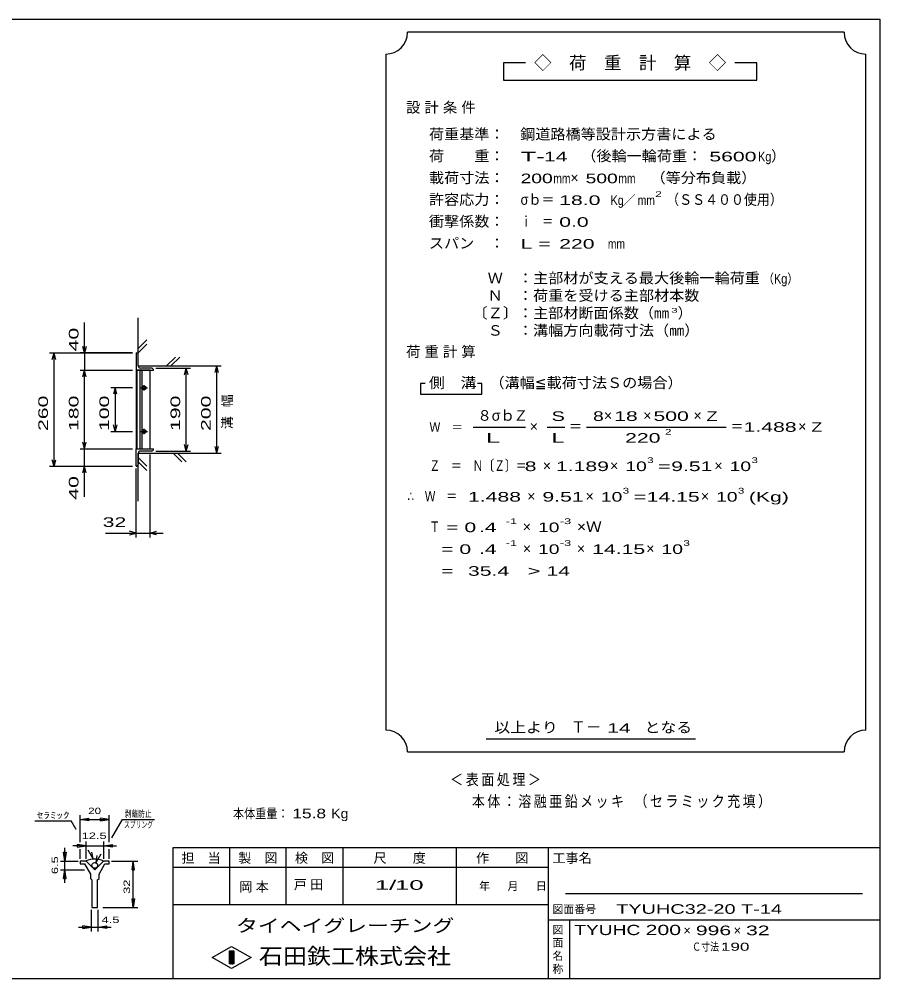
# Model space of a CAD drawing. Units: millimetres, scale not verified. Extents: x -1820 to 1724, y -1285 to 1059.
# Drawn here: x -248 to 1724, y -1141 to 1059 of the extents above; entities that cross this region are included whole.
import ezdxf
from ezdxf.enums import TextEntityAlignment as Align

# ---------------------------------------------------------------- set-up
doc = ezdxf.new("R2010")
doc.units = ezdxf.units.MM
doc.header["$LTSCALE"] = 10
for name, color, linetype, lineweight in [('0_2', 150, 'Continuous', 25), ('16', 3, 'Continuous', 25), ('22', 2, 'Continuous', 25), ('32', 4, 'Continuous', 25)]:
    doc.layers.add(name, color=color, linetype=linetype, lineweight=lineweight)
doc.styles.add('ベクトル', font='')
doc.styles.get('ベクトル').set_extended_font_data('ベクトル')

msp = doc.modelspace()

# ---------------------------------------------------------------- linework, layer by layer
at = {"layer": '0_2'}
for p, q in [((-1736, 1059), (1724, 1059)), ((1724, 1059), (1724, -1141)), ((1724, -841), (104, -841)), ((104, -841), (104, -1141)), ((234, -841), (234, -971)), ((364, -971), (364, -841)), ((494, -841), (494, -971)), ((754, -971), (754, -841)), ((964, -841), (964, -1141)), ((964, -886), (104, -886)), ((1684, -946), (1004, -946)), ((104, -971), (964, -971)), ((964, -1006), (1724, -1006)), ((1014, -1141), (1014, -1006)), ((194, -1092), (239, -1067)), ((234, -1077), (244, -1077)), ((234, -1107), (234, -1077)), ((234, -1077), (236, -1077)), ((236, -1077), (236, -1107)), ((238, -1107), (238, -1077)), ((238, -1077), (240, -1077)), ((239, -1067), (284, -1092)), ((240, -1077), (240, -1107)), ((242, -1107), (242, -1077)), ((242, -1077), (244, -1077)), ((244, -1077), (244, -1107)), ((244, -1077), (244, -1107)), ((239, -1117), (194, -1092)), ((284, -1092), (239, -1117)), ((244, -1107), (234, -1107)), ((236, -1107), (238, -1107)), ((240, -1107), (242, -1107)), ((1724, -1141), (-1736, -1141))]:
    msp.add_line(p, q, dxfattribs=at)
at = {"layer": '16'}
for p, q in [((20, 294), (20, 254)), ((25, 264), (25, 289)), ((20, 254), (60, 254)), ((20, 254), (20, 74)), ((52, 254), (20, 254)), ((22, 254), (22, 74)), ((29, 74), (29, 254)), ((55, 259), (30, 259)), ((33, 254), (33, 74)), ((52, 74), (52, 254)), ((38, 220), (38, 208)), ((30, 214), (46, 214)), ((40, 217), (36, 217)), ((36, 211), (40, 211)), ((30, 114), (46, 114)), ((40, 117), (36, 117)), ((36, 111), (40, 111)), ((38, 120), (38, 108)), ((20, 74), (60, 74)), ((20, 34), (20, 74)), ((20, 74), (52, 74)), ((55, 69), (30, 69)), ((25, 64), (25, 39))]:
    msp.add_line(p, q, dxfattribs=at)
for centre, radius, start, end in [((20, 289), 5, 0, 90), ((30, 264), 5, 180, 270), ((55, 254), 5, 0, 90), ((36, 214), 3, 90, 270), ((38, 214), 4, 46.6, 133.4), ((38, 214), 4, 226.6, 313.4), ((40, 214), 3, 270, 90), ((36, 114), 3, 90, 270), ((38, 114), 4, 46.6, 133.4), ((38, 114), 4, 226.6, 313.4), ((40, 114), 3, 270, 90), ((30, 64), 5, 90, 180), ((55, 74), 5, 270, 0), ((20, 39), 5, 270, 0)]:
    msp.add_arc(centre, radius, start, end, dxfattribs=at)
at = {"layer": '22', "color": 4}
for p, q in [((1642, 1029), (642, 1029)), ((592, 979), (592, -571)), ((1692, -571), (1692, 979)), ((912, 959), (862, 959)), ((862, 959), (862, 919)), ((1442, 959), (1392, 959)), ((1442, 919), (1442, 959)), ((862, 919), (1442, 919)), ((25, 264), (25, 374)), ((-98, 294), (-98, 364)), ((-98, 294), (-102, 309)), ((-94, 309), (-98, 294)), ((25, 304), (45, 324)), ((25, 294), (45, 314)), ((-178, 294), (12, 294)), ((-172, 279), (-168, 294)), ((-164, 279), (-168, 294)), ((-168, 34), (-168, 294)), ((12, 294), (-108, 294)), ((-98, 294), (-98, 254)), ((25, 264), (215, 264)), ((90, 264), (110, 284)), ((100, 264), (120, 284)), ((201, 249), (205, 264)), ((209, 249), (205, 264)), ((205, 64), (205, 264)), ((-108, 254), (12, 254)), ((-102, 239), (-98, 254)), ((-94, 239), (-98, 254)), ((-98, 74), (-98, 254)), ((65, 259), (145, 259)), ((131, 244), (135, 259)), ((139, 244), (135, 259)), ((135, 69), (135, 259)), ((682, 224), (672, 224)), ((672, 224), (672, 199)), ((812, 224), (802, 224)), ((812, 199), (812, 224)), ((12, 214), (-38, 214)), ((-28, 214), (-32, 199)), ((-24, 199), (-28, 214)), ((-28, 214), (-28, 114)), ((672, 199), (812, 199)), ((-38, 114), (12, 114)), ((-28, 114), (-32, 129)), ((-24, 129), (-28, 114)), ((792, 124), (912, 124)), ((962, 124), (1002, 124)), ((1052, 124), (1372, 124)), ((-98, 74), (-102, 89)), ((-98, 74), (-94, 89)), ((-108, 74), (12, 74)), ((-98, 34), (-98, 74)), ((65, 69), (145, 69)), ((135, 69), (131, 84)), ((135, 69), (139, 84)), ((205, 64), (201, 79)), ((205, 64), (209, 79)), ((-168, 34), (-172, 49)), ((-168, 34), (-164, 49)), ((25, 64), (215, 64)), ((25, -46), (25, 64)), ((45, 34), (25, 54)), ((45, 24), (25, 44)), ((52, -129), (52, 61)), ((125, 44), (105, 64)), ((135, 44), (115, 64)), ((-178, 34), (12, 34)), ((-108, 34), (12, 34)), ((-102, 19), (-98, 34)), ((-94, 19), (-98, 34)), ((-98, -36), (-98, 34)), ((20, -129), (20, 29)), ((-50, -119), (20, -119)), ((20, -119), (5, -115)), ((5, -123), (20, -119)), ((20, -119), (52, -119)), ((52, -119), (67, -115)), ((67, -123), (52, -119)), ((52, -119), (82, -119)), ((822, -591), (1302, -591)), ((642, -621), (1642, -621))]:
    msp.add_line(p, q, dxfattribs=at)
for centre, start, end in [((592, 1029), 270, 0), ((1692, 1029), 180, 270), ((592, -621), 0, 90), ((1692, -621), 90, 180)]:
    msp.add_arc(centre, 50, start, end, dxfattribs=at)
at = {"layer": '32'}
for p, q in [((-108, -828), (-108, -766)), ((-41.33, -828), (-41.33, -766)), ((-212.33, -779), (-129, -779)), ((-117.33, -799), (-129, -779)), ((-108, -776), (-88, -773)), ((-88, -779), (-108, -776)), ((-108, -776), (-41.33, -776)), ((-88, -779), (-88, -773)), ((-41.33, -776), (-61.33, -773)), ((-61.33, -779), (-61.33, -773)), ((-61.33, -779), (-41.33, -776)), ((-35.33, -817.67), (-11, -775.67)), ((-11, -775.67), (62.34, -775.67)), ((-94.67, -836), (-124.67, -836)), ((-94.67, -836), (-114.67, -833)), ((-114.67, -833), (-114.67, -839)), ((-114.67, -839), (-94.67, -836)), ((-94.67, -866), (-94.67, -826)), ((-94.67, -836), (-54.67, -836)), ((-54.67, -826), (-54.67, -866)), ((-54.67, -836), (-34.67, -833)), ((-34.67, -839), (-54.67, -836)), ((-54.67, -836), (-24.67, -836)), ((-34.67, -833), (-34.67, -839)), ((-143, -871), (-146, -851)), ((-146, -851), (-140, -851)), ((-143, -871), (-143, -841)), ((-140, -851), (-143, -871)), ((-108, -866), (-108, -844)), ((-78, -866), (-89.67, -846)), ((-78, -866), (-81.67, -850.33)), ((-71.33, -874.33), (-60, -854.33)), ((-41.33, -866), (-41.33, -844)), ((-153, -871), (-113, -871)), ((-143, -891), (-143, -871)), ((-108, -871), (-108, -877.67)), ((-94.67, -871), (-108, -871)), ((-108, -877.67), (-98, -877.67)), ((-98, -877.67), (-84.67, -901)), ((-74.67, -891), (-94.67, -871)), ((-54.67, -871), (-74.67, -891)), ((-71.33, -874.33), (-69, -858.33)), ((-64.67, -901), (-51.33, -877.67)), ((-41.33, -871), (-54.67, -871)), ((-51.33, -877.67), (-41.33, -877.67)), ((-41.33, -877.67), (-41.33, -871)), ((-36.33, -871), (23.67, -871)), ((10.67, -891), (13.67, -871)), ((16.67, -891), (13.67, -871)), ((13.67, -977.67), (13.67, -871)), ((-153, -891), (-98, -891)), ((-146, -911), (-143, -891)), ((-140, -911), (-143, -891)), ((-143, -921), (-143, -891)), ((-84.67, -901), (-84.67, -911)), ((-64.67, -911), (-64.67, -901)), ((10.67, -891), (16.67, -891)), ((-146, -911), (-140, -911)), ((-84.67, -911), (-81.33, -914.33)), ((-81.33, -914.33), (-81.33, -977.67)), ((-68, -914.33), (-64.67, -911)), ((-68, -977.67), (-68, -914.33)), ((13.67, -977.67), (10.67, -957.67)), ((10.67, -957.67), (16.67, -957.67)), ((16.67, -957.67), (13.67, -977.67)), ((-82.17, -1032.67), (-82.17, -982.67)), ((-81.33, -977.67), (-68, -977.67)), ((-67.17, -1032.67), (-67.17, -982.67)), ((-56.33, -977.67), (23.67, -977.67)), ((-112.17, -1022.67), (-82.17, -1022.67)), ((-82.17, -1022.67), (-102.17, -1019.67)), ((-102.17, -1025.67), (-102.17, -1019.67)), ((-102.17, -1025.67), (-82.17, -1022.67)), ((-82.17, -1022.67), (-67.17, -1022.67)), ((-67.17, -1022.67), (-47.17, -1019.67)), ((-47.17, -1025.67), (-67.17, -1022.67)), ((-67.17, -1022.67), (-37.17, -1022.67)), ((-47.17, -1025.67), (-47.17, -1019.67))]:
    msp.add_line(p, q, dxfattribs=at)
msp.add_circle((-74.67, -881), 6.67, dxfattribs=at)
msp.add_arc((-75, -916.68), 50, 66, 113, dxfattribs=at)

# ---------------------------------------------------------------- texts
at = {"layer": '0_2', "style": 'ベクトル'}
for s, height, p in [('担\u3000当', 21.99, (124, -864)), ('製\u3000図', 21.99, (254, -864)), ('検\u3000図', 21.99, (384, -864)), ('尺\u3000\u3000度', 21.99, (564, -864)), ('作\u3000\u3000図', 21.99, (799, -864)), ('工事名', 21.99, (974, -864)), ('年', 18.33, (806, -928.5)), ('月', 18.33, (871, -928.5)), ('日', 18.33, (936, -928.5)), ('図面番号', 18.33, (974, -981.5)), ('図', 18.33, (974, -1028.5)), ('面', 18.33, (974, -1058.5)), ('名', 18.33, (974, -1088.5)), ('称', 18.33, (974, -1118.5))]:
    msp.add_text(s, height=height, dxfattribs=at).set_placement(p, align=Align.MIDDLE_LEFT)
at = {"layer": '0_2', "color": 222, "style": 'ベクトル'}
for s, height, width, p in [('タイヘイグレーチング', 29.33, 1.25, (249, -1019)), ('石田鉄工株式会社', 36.66, 1.1, (301.5, -1089))]:
    msp.add_text(s, height=height, dxfattribs=dict(at, width=width)).set_placement(p, align=Align.MIDDLE_LEFT)
at = {"layer": '22', "style": 'ベクトル'}
for s, height, p in [('◇\u3000荷\u3000重\u3000計\u3000算\u3000◇', 29.33, (932, 959)), ('）', 24.19, (1475, 745.5)), ('×', 24.19, (1015, 695.5)), ('／', 21.99, (1134.5, 644)), ('）', 24.19, (1261, 385.5)), ('８', 24.19, (802, 150.5)), ('σｂ', 24.19, (835, 150.5)), ('Ｚ', 24.19, (885, 150.5)), ('×', 24.19, (1092, 150.5)), ('×', 24.19, (1182, 150.5)), ('×', 24.19, (1297, 150.5)), ('×', 24.19, (922, 125.5)), ('×', 24.19, (1537, 125.5)), ('×', 24.19, (952, 35.5)), ('×', 24.19, (1106, 35.5)), ('×', 24.19, (1345, 35.5)), ('×', 24.19, (916, -34.5)), ('×', 24.19, (1050, -34.5)), ('×', 24.19, (1314, -34.5)), ('×', 24.19, (906, -104.5)), ('×', 24.19, (906, -154.5)), ('×', 24.19, (1030, -154.5)), ('×', 24.19, (1189, -154.5)), ('Ｔ－', 25.66, (1016, -563.5)), ('×', 21.99, (1274, -1030)), ('×', 21.99, (1389, -1030))]:
    msp.add_text(s, height=height, dxfattribs=at).set_placement(p, align=Align.MIDDLE_LEFT)
for s, height, width, p in [('荷重基準：\u3000', 24.19, 1.05, (691, 795.5)), ('鋼道路橋等設計示方書による', 24.19, 1.05, (900, 795.5)), ('荷\u3000\u3000重：\u3000', 24.19, 1.05, (691, 745.5)), ('T-', 21.99, 2, (901, 744)), (' 14 ', 21.99, 1.65, (941, 744)), ('（後輪一輪荷重：', 24.19, 1.05, (1040, 745.5)), (' 5600', 21.99, 1.65, (1320, 744)), ('Kg', 21.99, 0.85, (1445, 744)), ('載荷寸法：\u3000', 24.19, 1.05, (691, 695.5)), ('200', 21.99, 1.5, (901, 694)), ('500', 21.99, 1.5, (1050, 694)), ('\u3000（等分布負載）', 24.19, 1.05, (1164, 695.5)), ('mm', 21.99, 0.8, (976, 694)), ('mm', 21.99, 0.8, (1125, 694)), ('許容応力：\u3000', 24.19, 1.05, (691, 645.5)), ('2', 13.2, 1.5, (1209.5, 658)), ('（ＳＳ４００使用）', 24.19, 0.9, (1234.5, 645.5)), ('σｂ＝', 24.19, 0.9, (901, 645.5)), (' 18.0', 21.99, 1.65, (976, 644)), ('Kg', 21.99, 0.85, (1107, 644)), ('mm', 21.99, 0.8, (1169.5, 644)), ('衝撃係数：\u3000', 24.19, 1.05, (691, 595.5)), ('ｉ\u3000＝', 24.19, 0.75, (901, 595.5)), (' 0.0', 21.99, 1.65, (976, 594)), ('スパン\u3000：\u3000', 24.19, 1.05, (691, 545.5)), ('L =', 21.99, 1.65, (901, 544)), (' 220 ', 21.99, 1.65, (976, 544)), ('mm', 21.99, 0.8, (1101, 544)), ('\u3000Ｗ\u3000：主部材が支える最大後輪一輪荷重', 24.19, 1.05, (791, 465.5)), ('（Kg）', 21.99, 0.85, (1456, 464)), ('\u3000Ｎ\u3000：荷重を受ける主部材本数', 24.19, 1.05, (791, 425.5)), ('〔Ｚ〕：主部材断面係数（㎜', 24.19, 1.05, (791, 385.5)), ('3', 11, 1.8, (1246, 391.5)), ('\u3000Ｓ\u3000：溝幅方向載荷寸法（㎜）', 24.19, 1.05, (791, 345.5)), ('側\u3000溝', 24.19, 1.1, (691, 225.5)), ('\u3000（溝幅≦載荷寸法Ｓの場合）', 24.19, 1.05, (795, 225.5)), ('S', 21.99, 1.55, (972, 149)), ('8', 21.99, 1.5, (1067, 149)), (' 18 ', 21.99, 1.65, (1102, 149)), (' 500 ', 21.99, 1.65, (1192, 149)), ('Z', 21.99, 1.4, (1327, 149)), ('Ｗ\u3000＝', 21.99, 0.85, (692, 124)), ('1.488', 21.99, 1.65, (1412, 124)), ('Z', 21.99, 1.4, (1567, 124)), ('＝', 24.19, 0.9, (1012, 125.5)), (' 220 ', 21.99, 1.65, (1127, 99)), ('2', 13.2, 1.5, (1232, 113)), ('＝', 24.19, 0.9, (1382, 125.5)), ('L', 21.99, 1.8, (972, 99)), ('Ｚ\u3000＝\u3000Ｎ〔Ｚ〕＝', 24.19, 0.75, (692, 35.5)), (' 8 ', 21.99, 1.65, (897, 34)), ('1.189', 21.99, 1.65, (982, 34)), ('10', 21.99, 1.5, (1141, 34)), ('3', 13.2, 1.5, (1191, 48)), ('9.51', 21.99, 1.65, (1246, 34)), ('10', 21.99, 1.5, (1380, 34)), ('3', 13.2, 1.5, (1430, 48)), ('=', 21.99, 1.7, (1216, 34)), ('3', 13.2, 1.5, (1135, -22)), ('3', 13.2, 1.5, (1399, -22)), ('∴\u3000Ｗ\u3000＝', 24.19, 0.75, (642, -34.5)), (' 1.488', 21.99, 1.65, (767, -36)), ('9.51', 21.99, 1.65, (951, -36)), ('10', 21.99, 1.5, (1085, -36)), ('=', 21.99, 1.7, (1160, -36)), ('14.15', 21.99, 1.65, (1190, -36)), ('10', 21.99, 1.5, (1349, -36)), ('(Kg)', 21.99, 1.65, (1424, -36)), (' 32 ', 21.99, 1.65, (-70, -94)), ('-1', 13.2, 1.65, (867, -92)), ('-3', 13.2, 1.65, (991, -92)), ('Ｔ', 24.19, 0.75, (692, -104.5)), (' = 0', 21.99, 1.65, (717, -106)), (' .4 ', 21.99, 1.65, (792, -106)), ('10', 21.99, 1.5, (941, -106)), ('×Ｗ', 24.19, 1.1, (1030, -104.5)), ('  = 0', 21.99, 1.65, (692, -156)), (' .4 ', 21.99, 1.65, (792, -156)), ('-1', 13.2, 1.65, (867, -142)), ('10', 21.99, 1.5, (941, -156)), ('-3', 13.2, 1.65, (991, -142)), ('14.15', 21.99, 1.65, (1065, -156)), ('10', 21.99, 1.5, (1224, -156)), ('3', 13.2, 1.5, (1274, -142)), (' 35.4', 21.99, 1.65, (767, -206)), (' 14 ', 21.99, 1.65, (947, -206)), ('  =', 21.99, 1.65, (692, -206)), ('>', 21.99, 1.7, (917, -206)), ('以上より\u3000', 24.19, 1.1, (841, -564.5)), (' 14 ', 21.99, 1.65, (1086, -566)), ('となる', 24.19, 1.1, (1185, -564.5)), ('本体重量：', 21.99, 0.85, (242, -762)), (' 15.8', 21.99, 1.35, (367, -762)), ('Kg', 21.99, 1.1, (467, -762)), ('1/', 21.99, 2, (567, -926)), (' 10 ', 21.99, 2, (597, -926)), ('TYUHC32-20 T-14', 21.99, 1.55, (1120, -981)), ('TYUHC', 23.46, 1.4, (1024, -1029)), (' 200 ', 23.46, 1.55, (1174, -1029)), (' 996 ', 21.99, 1.65, (1289, -1030)), (' 32', 21.99, 1.65, (1404, -1030)), ('Ｃ寸法：', 18.33, 0.8, (1294, -1067.5)), (' 190 ', 18.33, 1.6, (1349, -1067.5))]:
    msp.add_text(s, height=height, dxfattribs=dict(at, width=width)).set_placement(p, align=Align.MIDDLE_LEFT)
at = {"layer": '22', "style": 'ベクトル', "width": 1.65}
for s, p in [(' 40 ', (-123, 284)), (' 260 ', (-193, 101.5)), (' 180 ', (-123, 101.5)), (' 100 ', (-53, 101.5)), (' 190 ', (110, 101.5)), (' 200 ', (180, 101.5)), (' 40 ', (-123, -56))]:
    msp.add_text(s, height=21.99, rotation=90, dxfattribs=at).set_placement(p, align=Align.MIDDLE_LEFT)
at = {"layer": '22', "attachment_point": 4, "style": 'ベクトル'}
for s, insert, char_height in [('\\T1.28;設計条件', (638.5, 855.5), 24.19), ('\\T1.28;荷重計算', (638.5, 295.5), 24.19), ('\\T1.5;\\W2;\\~L\\~', (797, 99), 21.99), ('\\T1.2;\\W0.85;＜表面処理＞', (739.5, -685.5), 25.66), ('\\T1.19;\\W0.85;本体：溶融亜鉛メッキ', (789.5, -735.5), 25.66), ('\\T1.19;\\W0.85;（セラミック充填）', (1162, -735.5), 25.66), ('\\T1.25;岡本\u3000', (256.5, -931), 21.99), ('\\T1.25;戸田\u3000', (381.5, -926), 21.99)]:
    msp.add_mtext(s, dxfattribs=dict(at, insert=insert, char_height=char_height))
at = {"layer": '22', "insert": (230, 119), "char_height": 21.99, "attachment_point": 4, "rotation": 90, "style": 'ベクトル'}
msp.add_mtext('\\T1.67;溝幅', dxfattribs=at)
at = {"layer": '32', "color": 2, "style": 'ベクトル'}
for s, width, p in [('ｾﾗﾐｯｸ', 1.5, (-207.33, -766)), ('20', 1.35, (-89.67, -756)), ('剥離防止', 0.75, (-6, -762.67)), ('スプリング', 0.65, (-7.66, -787.67)), ('12.5', 1.5, (-104.67, -813)), (' 4.5 ', 1.5, (-67.17, -1005.67))]:
    msp.add_text(s, height=14.66, dxfattribs=dict(at, width=width)).set_placement(p, align=Align.MIDDLE_LEFT)
at = {"layer": '32', "color": 2, "style": 'ベクトル', "width": 1.5}
for s, p in [('6.5', (-166, -901)), (' 32 ', (-1.33, -954.33))]:
    msp.add_text(s, height=14.66, rotation=90, dxfattribs=at).set_placement(p, align=Align.MIDDLE_LEFT)

doc.saveas('drawing.dxf')
